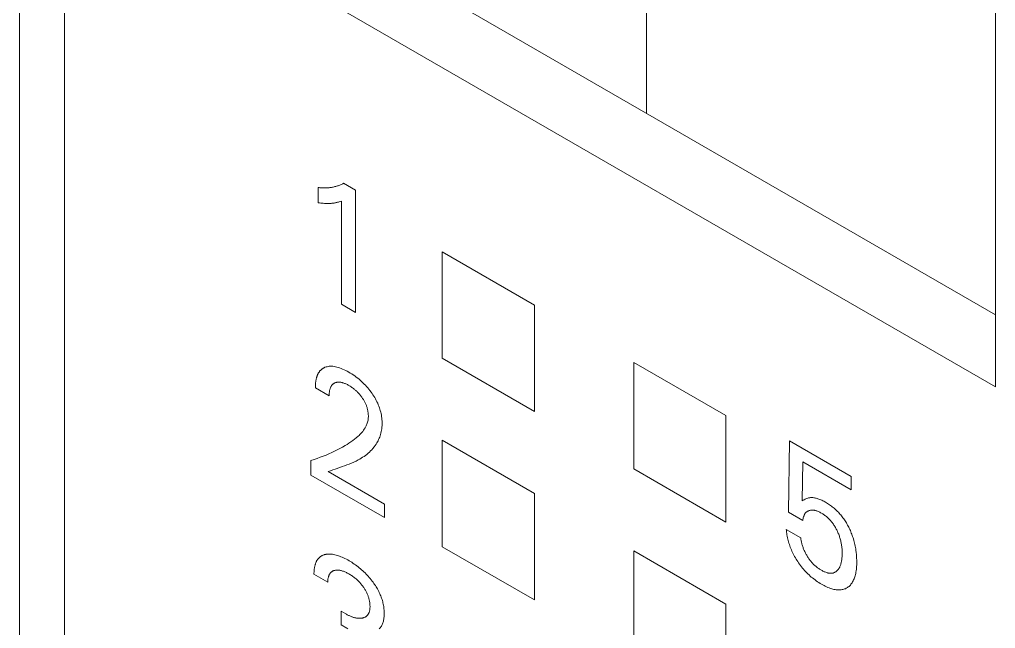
# Model space of a CAD drawing. Header units: inches. Extents: x 67578 to 72421, y -34894 to -31675.
# Drawn here: x 69275.29 to 69290.77, y -33404.1 to -33394.44 of the extents above; entities that cross this region are included whole.
import ezdxf

# ---------------------------------------------------------------- set-up
doc = ezdxf.new("R2010")
doc.units = ezdxf.units.IN
doc.header["$MEASUREMENT"] = 0

# ---------------------------------------------------------------- blocks, each defined once
blk = doc.blocks.new('ET200S')
at = {"lineweight": 0}
for p, q in [((86.7941, -40.491), (86.7941, 24.9925)), ((87.2429, 24.9235), (87.2429, -40.5599)), ((93.046, 6.3819), (93.046, -30.3607)), ((96.5232, 6.1033), (96.5232, -33.0888)), ((88.587, -27.7864), (96.5232, -32.3683)), ((96.5232, -33.0888), (88.3207, -28.3532)), ((89.7703, -31.2528), (89.7703, -31.1001)), ((89.7797, -31.1012), (89.7703, -31.1001)), ((89.7891, -31.1022), (89.7797, -31.1012)), ((89.7984, -31.103), (89.7891, -31.1022)), ((89.8077, -31.1036), (89.7984, -31.103)), ((89.8169, -31.104), (89.8077, -31.1036)), ((89.826, -31.1043), (89.8169, -31.104)), ((89.8351, -31.1044), (89.826, -31.1043)), ((89.8442, -31.1043), (89.8351, -31.1044)), ((89.8531, -31.104), (89.8442, -31.1043)), ((89.862, -31.1035), (89.8531, -31.104)), ((89.8708, -31.1029), (89.862, -31.1035)), ((89.8795, -31.1021), (89.8708, -31.1029)), ((89.8882, -31.1012), (89.8795, -31.1021)), ((89.8968, -31.1), (89.8882, -31.1012)), ((89.9053, -31.0987), (89.8968, -31.1)), ((89.9137, -31.0973), (89.9053, -31.0987)), ((89.9221, -31.0956), (89.9137, -31.0973)), ((89.9304, -31.0938), (89.9221, -31.0956)), ((89.9386, -31.0918), (89.9304, -31.0938)), ((89.9467, -31.0897), (89.9386, -31.0918)), ((89.9549, -31.0873), (89.9467, -31.0897)), ((89.9629, -31.0848), (89.9549, -31.0873)), ((89.9709, -31.0821), (89.9629, -31.0848)), ((89.9788, -31.0792), (89.9709, -31.0821)), ((89.9867, -31.0762), (89.9788, -31.0792)), ((89.9944, -31.073), (89.9867, -31.0762)), ((90.002, -31.0696), (89.9944, -31.073)), ((90.0096, -31.066), (90.002, -31.0696)), ((90.017, -31.0623), (90.0096, -31.066)), ((90.0244, -31.0584), (90.017, -31.0623)), ((90.0244, -31.0584), (90.1447, -31.1278)), ((90.1447, -31.1278), (90.1447, -32.3457)), ((89.7703, -31.2528), (89.7834, -31.2544)), ((89.7834, -31.2544), (89.7965, -31.2558)), ((89.7965, -31.2558), (89.8096, -31.257)), ((89.8096, -31.257), (89.8225, -31.2581)), ((89.8225, -31.2581), (89.8355, -31.2589)), ((89.8355, -31.2589), (89.845, -31.2594)), ((89.845, -31.2594), (89.8544, -31.2597)), ((89.8544, -31.2597), (89.8638, -31.2598)), ((89.8638, -31.2598), (89.8731, -31.2598)), ((89.8731, -31.2598), (89.8824, -31.2596)), ((89.8824, -31.2596), (89.8916, -31.2592)), ((89.8916, -31.2592), (89.8996, -31.2587)), ((89.8996, -31.2587), (89.9076, -31.258)), ((89.9076, -31.258), (89.9154, -31.2572)), ((89.9154, -31.2572), (89.9233, -31.2562)), ((89.9233, -31.2562), (89.931, -31.255)), ((89.931, -31.255), (89.9387, -31.2537)), ((89.9387, -31.2537), (89.9454, -31.2524)), ((89.9454, -31.2524), (89.952, -31.2509)), ((89.952, -31.2509), (89.9585, -31.2493)), ((89.9585, -31.2493), (89.9657, -31.2474)), ((89.9657, -31.2474), (89.9728, -31.2453)), ((89.9728, -31.2453), (89.9798, -31.2431)), ((89.9798, -31.2431), (89.9913, -31.2392)), ((89.9913, -31.2392), (90.0026, -31.235)), ((90.0026, -32.2636), (90.0026, -31.235)), ((91.927, -32.2724), (91.0078, -31.7417)), ((91.0078, -31.7417), (91.0078, -32.8031)), ((90.1447, -32.3457), (90.0026, -32.2636)), ((91.927, -33.3338), (91.927, -32.2724)), ((89.8712, -32.8841), (89.8603, -32.8863)), ((89.8825, -32.8827), (89.8712, -32.8841)), ((89.894, -32.882), (89.8825, -32.8827)), ((89.9058, -32.8821), (89.894, -32.882)), ((89.9185, -32.8829), (89.9058, -32.8821)), ((89.9314, -32.8845), (89.9185, -32.8829)), ((91.0078, -32.8031), (91.927, -33.3338)), ((93.8362, -33.3746), (92.917, -32.8439)), ((92.917, -32.8439), (92.917, -33.9054)), ((89.7603, -32.9804), (89.7585, -32.9854)), ((89.7621, -32.9755), (89.7603, -32.9804)), ((89.764, -32.9707), (89.7621, -32.9755)), ((89.7661, -32.966), (89.764, -32.9707)), ((89.7682, -32.9614), (89.7661, -32.966)), ((89.7704, -32.957), (89.7682, -32.9614)), ((89.7728, -32.9526), (89.7704, -32.957)), ((89.7752, -32.9484), (89.7728, -32.9526)), ((89.7777, -32.9442), (89.7752, -32.9484)), ((89.7804, -32.9403), (89.7777, -32.9442)), ((89.7831, -32.9364), (89.7804, -32.9403)), ((89.786, -32.9327), (89.7831, -32.9364)), ((89.7887, -32.9293), (89.786, -32.9327)), ((89.7916, -32.9261), (89.7887, -32.9293)), ((89.7945, -32.923), (89.7916, -32.9261)), ((89.7975, -32.92), (89.7945, -32.923)), ((89.8006, -32.9171), (89.7975, -32.92)), ((89.8038, -32.9143), (89.8006, -32.9171)), ((89.807, -32.9117), (89.8038, -32.9143)), ((89.8103, -32.9091), (89.807, -32.9117)), ((89.8137, -32.9067), (89.8103, -32.9091)), ((89.8172, -32.9044), (89.8137, -32.9067)), ((89.8207, -32.9022), (89.8172, -32.9044)), ((89.8244, -32.9001), (89.8207, -32.9022)), ((89.828, -32.8981), (89.8244, -32.9001)), ((89.8318, -32.8963), (89.828, -32.8981)), ((89.8356, -32.8946), (89.8318, -32.8963)), ((89.8394, -32.8929), (89.8356, -32.8946)), ((89.8497, -32.8892), (89.8394, -32.8929)), ((89.8603, -32.8863), (89.8497, -32.8892)), ((89.9445, -32.8869), (89.9314, -32.8845)), ((89.9578, -32.89), (89.9445, -32.8869)), ((89.9712, -32.8937), (89.9578, -32.89)), ((89.9848, -32.8981), (89.9712, -32.8937)), ((89.9998, -32.9037), (89.9848, -32.8981)), ((90.015, -32.91), (89.9998, -32.9037)), ((90.0303, -32.9169), (90.015, -32.91)), ((90.0455, -32.9244), (90.0303, -32.9169)), ((90.0609, -32.9325), (90.0455, -32.9244)), ((90.0762, -32.9411), (90.0609, -32.9325)), ((90.0912, -32.9499), (90.0762, -32.9411)), ((90.1061, -32.9592), (90.0912, -32.9499)), ((90.121, -32.969), (90.1061, -32.9592)), ((90.1359, -32.9793), (90.121, -32.969)), ((90.1507, -32.99), (90.1359, -32.9793)), ((89.7434, -33.0773), (89.7432, -33.0841)), ((89.7437, -33.0705), (89.7434, -33.0773)), ((89.7441, -33.0638), (89.7437, -33.0705)), ((89.7446, -33.0572), (89.7441, -33.0638)), ((89.7452, -33.0506), (89.7446, -33.0572)), ((89.7459, -33.0442), (89.7452, -33.0506)), ((89.7467, -33.0377), (89.7459, -33.0442)), ((89.7476, -33.0314), (89.7467, -33.0377)), ((89.7486, -33.0251), (89.7476, -33.0314)), ((89.7498, -33.0189), (89.7486, -33.0251)), ((89.751, -33.0128), (89.7498, -33.0189)), ((89.7524, -33.0068), (89.751, -33.0128)), ((89.7539, -33.001), (89.7524, -33.0068)), ((89.7553, -32.9957), (89.7539, -33.001)), ((89.7569, -32.9905), (89.7553, -32.9957)), ((89.7585, -32.9854), (89.7569, -32.9905)), ((89.902, -33.0797), (89.9047, -33.0756)), ((89.9047, -33.0756), (89.9074, -33.0719)), ((89.9074, -33.0719), (89.9103, -33.0684)), ((89.9103, -33.0684), (89.9133, -33.0651)), ((89.9133, -33.0651), (89.9165, -33.0619)), ((89.9165, -33.0619), (89.9199, -33.059)), ((89.9199, -33.059), (89.9233, -33.0563)), ((89.9233, -33.0563), (89.9269, -33.0538)), ((89.9269, -33.0538), (89.9307, -33.0515)), ((89.9307, -33.0515), (89.9345, -33.0494)), ((89.9345, -33.0494), (89.939, -33.0473)), ((89.939, -33.0473), (89.9437, -33.0454)), ((89.9437, -33.0454), (89.9484, -33.0438)), ((89.9484, -33.0438), (89.9534, -33.0425)), ((89.9534, -33.0425), (89.9584, -33.0415)), ((89.9584, -33.0415), (89.9635, -33.0407)), ((89.9635, -33.0407), (89.9688, -33.0402)), ((89.9688, -33.0402), (89.9741, -33.04)), ((89.9741, -33.04), (89.9798, -33.04)), ((89.9798, -33.04), (89.9855, -33.0403)), ((89.9855, -33.0403), (89.9913, -33.0409)), ((89.9913, -33.0409), (89.9972, -33.0418)), ((89.9972, -33.0418), (90.0032, -33.043)), ((90.0032, -33.043), (90.0092, -33.0443)), ((90.0092, -33.0443), (90.0153, -33.046)), ((90.0153, -33.046), (90.0214, -33.0478)), ((90.0214, -33.0478), (90.0281, -33.0502)), ((90.0281, -33.0502), (90.0349, -33.0528)), ((90.0349, -33.0528), (90.0418, -33.0556)), ((90.0418, -33.0556), (90.0486, -33.0587)), ((90.0486, -33.0587), (90.0555, -33.062)), ((90.0555, -33.062), (90.0624, -33.0655)), ((90.0624, -33.0655), (90.0693, -33.0692)), ((90.0693, -33.0692), (90.0762, -33.073)), ((90.0762, -33.073), (90.0839, -33.0776)), ((90.0839, -33.0776), (90.0916, -33.0823)), ((90.1655, -33.0013), (90.1507, -32.99)), ((90.1787, -33.012), (90.1655, -33.0013)), ((90.1918, -33.0231), (90.1787, -33.012)), ((90.2048, -33.0346), (90.1918, -33.0231)), ((90.2177, -33.0466), (90.2048, -33.0346)), ((90.2304, -33.0591), (90.2177, -33.0466)), ((90.2429, -33.0721), (90.2304, -33.0591)), ((90.2544, -33.0846), (90.2429, -33.0721)), ((89.7432, -33.0841), (89.7432, -33.0909)), ((89.7432, -33.0909), (89.7432, -33.0978)), ((89.8808, -33.1772), (89.7432, -33.0978)), ((89.8808, -33.1694), (89.881, -33.1617)), ((89.8808, -33.1772), (89.8808, -33.1694)), ((89.881, -33.1617), (89.8815, -33.1541)), ((89.8815, -33.1541), (89.8821, -33.1467)), ((89.8821, -33.1467), (89.8829, -33.1393)), ((89.8829, -33.1393), (89.884, -33.1321)), ((89.884, -33.1321), (89.8852, -33.1251)), ((89.8852, -33.1251), (89.8867, -33.1183)), ((89.8867, -33.1183), (89.8881, -33.1129)), ((89.8881, -33.1129), (89.8896, -33.1077)), ((89.8896, -33.1077), (89.8913, -33.1026)), ((89.8913, -33.1026), (89.8931, -33.0976)), ((89.8931, -33.0976), (89.8951, -33.0929)), ((89.8951, -33.0929), (89.8972, -33.0883)), ((89.8972, -33.0883), (89.8995, -33.0839)), ((89.8995, -33.0839), (89.902, -33.0797)), ((90.0916, -33.0823), (90.0992, -33.0872)), ((90.0992, -33.0872), (90.1069, -33.0924)), ((90.1069, -33.0924), (90.1145, -33.0978)), ((90.1145, -33.0978), (90.1221, -33.1035)), ((90.1221, -33.1035), (90.1297, -33.1094)), ((90.1297, -33.1094), (90.1356, -33.1142)), ((90.1356, -33.1142), (90.1415, -33.1192)), ((90.1415, -33.1192), (90.1473, -33.1244)), ((90.1473, -33.1244), (90.1531, -33.1297)), ((90.1531, -33.1297), (90.1589, -33.1351)), ((90.1589, -33.1351), (90.1646, -33.1408)), ((90.1646, -33.1408), (90.1702, -33.1465)), ((90.1702, -33.1465), (90.1758, -33.1525)), ((90.1758, -33.1525), (90.1809, -33.1583)), ((90.1809, -33.1583), (90.186, -33.1642)), ((90.186, -33.1642), (90.191, -33.1702)), ((90.191, -33.1702), (90.1959, -33.1764)), ((90.2658, -33.0976), (90.2544, -33.0846)), ((90.2768, -33.111), (90.2658, -33.0976)), ((90.2877, -33.1248), (90.2768, -33.111)), ((90.2982, -33.1389), (90.2877, -33.1248)), ((90.3085, -33.1533), (90.2982, -33.1389)), ((90.3175, -33.1667), (90.3085, -33.1533)), ((90.3263, -33.1804), (90.3175, -33.1667)), ((90.1959, -33.1764), (90.2007, -33.1827)), ((90.2007, -33.1827), (90.2054, -33.1892)), ((90.2054, -33.1892), (90.21, -33.1957)), ((90.21, -33.1957), (90.2145, -33.2024)), ((90.2145, -33.2024), (90.2186, -33.2086)), ((90.2186, -33.2086), (90.2225, -33.2149)), ((90.2225, -33.2149), (90.2263, -33.2213)), ((90.2263, -33.2213), (90.23, -33.2278)), ((90.23, -33.2278), (90.2335, -33.2343)), ((90.2335, -33.2343), (90.237, -33.2409)), ((90.237, -33.2409), (90.2402, -33.2475)), ((90.2402, -33.2475), (90.2433, -33.2542)), ((90.2433, -33.2542), (90.2463, -33.2609)), ((90.2463, -33.2609), (90.249, -33.2677)), ((90.249, -33.2677), (90.2517, -33.2745)), ((90.3347, -33.1943), (90.3263, -33.1804)), ((90.3427, -33.2083), (90.3347, -33.1943)), ((90.3504, -33.2226), (90.3427, -33.2083)), ((90.3577, -33.237), (90.3504, -33.2226)), ((90.3645, -33.2516), (90.3577, -33.237)), ((90.3707, -33.266), (90.3645, -33.2516)), ((90.3764, -33.2806), (90.3707, -33.266)), ((90.2517, -33.2745), (90.2541, -33.2813)), ((90.2541, -33.2813), (90.2564, -33.2881)), ((90.2564, -33.2881), (90.2585, -33.2949)), ((90.2585, -33.2949), (90.2604, -33.3017)), ((90.2604, -33.3017), (90.2622, -33.3085)), ((90.2622, -33.3085), (90.2638, -33.3152)), ((90.2638, -33.3152), (90.2653, -33.322)), ((90.2653, -33.322), (90.2668, -33.3293)), ((90.2668, -33.3293), (90.268, -33.3366)), ((90.268, -33.3366), (90.2691, -33.3439)), ((90.2691, -33.3439), (90.27, -33.3511)), ((90.27, -33.3511), (90.2707, -33.3581)), ((90.2707, -33.3581), (90.2712, -33.3651)), ((90.2712, -33.3651), (90.2716, -33.372)), ((90.3817, -33.2951), (90.3764, -33.2806)), ((90.3864, -33.3097), (90.3817, -33.2951)), ((90.3908, -33.3243), (90.3864, -33.3097)), ((90.3946, -33.3387), (90.3908, -33.3243)), ((90.398, -33.3532), (90.3946, -33.3387)), ((90.4012, -33.3688), (90.398, -33.3532)), ((90.4038, -33.3842), (90.4012, -33.3688)), ((90.254, -33.4671), (90.2501, -33.4758)), ((90.2576, -33.458), (90.254, -33.4671)), ((90.2609, -33.4487), (90.2576, -33.458)), ((90.2638, -33.439), (90.2609, -33.4487)), ((90.2663, -33.429), (90.2638, -33.439)), ((90.2684, -33.4187), (90.2663, -33.429)), ((90.27, -33.408), (90.2684, -33.4187)), ((90.2711, -33.3969), (90.27, -33.408)), ((90.2717, -33.3855), (90.2711, -33.3969)), ((90.2716, -33.372), (90.2717, -33.3788)), ((90.2717, -33.3788), (90.2717, -33.3855)), ((90.4059, -33.3994), (90.4038, -33.3842)), ((90.4075, -33.4144), (90.4059, -33.3994)), ((90.4086, -33.4292), (90.4075, -33.4144)), ((90.4092, -33.4438), (90.4086, -33.4292)), ((90.4087, -33.4739), (90.4092, -33.458)), ((90.4092, -33.458), (90.4092, -33.4438)), ((93.8362, -34.4361), (93.8362, -33.3746)), ((90.1881, -33.5619), (90.1785, -33.5713)), ((90.1974, -33.5523), (90.1881, -33.5619)), ((90.2064, -33.5422), (90.1974, -33.5523)), ((90.2152, -33.5317), (90.2064, -33.5422)), ((90.2235, -33.5207), (90.2152, -33.5317)), ((90.2315, -33.5092), (90.2235, -33.5207)), ((90.2389, -33.497), (90.2315, -33.5092)), ((90.2459, -33.4843), (90.2389, -33.497)), ((90.2501, -33.4758), (90.2459, -33.4843)), ((90.3895, -33.5747), (90.3937, -33.5614)), ((90.3937, -33.5614), (90.3975, -33.5478)), ((90.3975, -33.5478), (90.4008, -33.5338)), ((90.4008, -33.5338), (90.4036, -33.5194)), ((90.4036, -33.5194), (90.4059, -33.5047)), ((90.4059, -33.5047), (90.4076, -33.4895)), ((90.4076, -33.4895), (90.4087, -33.4739)), ((90.0594, -33.6619), (90.0401, -33.6737)), ((90.0785, -33.6496), (90.0594, -33.6619)), ((90.0973, -33.6369), (90.0785, -33.6496)), ((90.1157, -33.6237), (90.0973, -33.6369)), ((90.1338, -33.6099), (90.1157, -33.6237)), ((90.1515, -33.5954), (90.1338, -33.6099)), ((90.1688, -33.5803), (90.1515, -33.5954)), ((90.1785, -33.5713), (90.1688, -33.5803)), ((90.3394, -33.6725), (90.3496, -33.6573)), ((90.3496, -33.6573), (90.3562, -33.6466)), ((90.3562, -33.6466), (90.3626, -33.6355)), ((90.3626, -33.6355), (90.3687, -33.624)), ((90.3687, -33.624), (90.3744, -33.6122)), ((90.3744, -33.6122), (90.3798, -33.6001)), ((90.3798, -33.6001), (90.3849, -33.5876)), ((90.3849, -33.5876), (90.3895, -33.5747)), ((91.927, -34.1503), (91.0078, -33.6196)), ((91.0078, -33.6196), (91.0078, -34.6811)), ((94.4613, -34.3361), (94.4703, -33.6252)), ((94.4703, -33.6252), (95.0845, -33.9798)), ((89.8786, -33.7556), (89.8501, -33.7675)), ((89.9069, -33.7431), (89.8786, -33.7556)), ((89.9348, -33.7301), (89.9069, -33.7431)), ((89.9616, -33.7169), (89.9348, -33.7301)), ((89.9881, -33.7031), (89.9616, -33.7169)), ((90.0143, -33.6887), (89.9881, -33.7031)), ((90.0401, -33.6737), (90.0143, -33.6887)), ((90.2559, -33.7605), (90.269, -33.7497)), ((90.269, -33.7497), (90.2818, -33.7383)), ((90.2818, -33.7383), (90.2942, -33.7264)), ((90.2942, -33.7264), (90.3061, -33.7139)), ((90.3061, -33.7139), (90.3177, -33.7008)), ((90.3177, -33.7008), (90.3288, -33.687)), ((90.3288, -33.687), (90.3394, -33.6725)), ((89.7304, -33.8105), (89.6996, -33.82)), ((89.6996, -33.9667), (89.6996, -33.82)), ((89.761, -33.8005), (89.7304, -33.8105)), ((89.7913, -33.79), (89.761, -33.8005)), ((89.8213, -33.7788), (89.7913, -33.79)), ((89.8501, -33.7675), (89.8213, -33.7788)), ((90.0574, -33.8658), (90.0806, -33.8568)), ((90.0806, -33.8568), (90.1036, -33.8473)), ((90.1036, -33.8473), (90.1263, -33.8374)), ((90.1263, -33.8374), (90.1487, -33.8268)), ((90.1487, -33.8268), (90.1707, -33.8156)), ((90.1707, -33.8156), (90.1855, -33.8075)), ((90.1855, -33.8075), (90.2002, -33.799)), ((90.2002, -33.799), (90.2145, -33.79)), ((90.2145, -33.79), (90.2286, -33.7807)), ((90.2286, -33.7807), (90.2424, -33.7708)), ((90.2424, -33.7708), (90.2559, -33.7605)), ((94.6034, -33.8357), (94.5951, -34.225)), ((95.0845, -34.1134), (94.6034, -33.8357)), ((89.8725, -33.9328), (89.895, -33.9242)), ((89.8725, -33.9328), (90.431, -34.2553)), ((89.895, -33.9242), (89.9178, -33.9158)), ((89.9178, -33.9158), (89.9408, -33.9076)), ((89.9408, -33.9076), (89.9874, -33.8912)), ((89.9874, -33.8912), (90.0108, -33.883)), ((90.0108, -33.883), (90.0341, -33.8745)), ((90.0341, -33.8745), (90.0574, -33.8658)), ((92.917, -33.9054), (93.8362, -34.4361)), ((90.431, -34.3889), (89.6996, -33.9667)), ((95.0845, -33.9798), (95.0845, -34.1134)), ((91.927, -35.2118), (91.927, -34.1503)), ((94.6051, -34.2186), (94.5951, -34.225)), ((94.6154, -34.2126), (94.6051, -34.2186)), ((94.6247, -34.2077), (94.6154, -34.2126)), ((94.6342, -34.2032), (94.6247, -34.2077)), ((94.6427, -34.1997), (94.6342, -34.2032)), ((94.6515, -34.1968), (94.6427, -34.1997)), ((94.6583, -34.195), (94.6515, -34.1968)), ((94.6654, -34.1936), (94.6583, -34.195)), ((94.6726, -34.1925), (94.6654, -34.1936)), ((94.6799, -34.1919), (94.6726, -34.1925)), ((94.6874, -34.1916), (94.6799, -34.1919)), ((94.695, -34.1917), (94.6874, -34.1916)), ((94.7028, -34.1921), (94.695, -34.1917)), ((94.711, -34.193), (94.7028, -34.1921)), ((94.7194, -34.1943), (94.711, -34.193)), ((94.7278, -34.1959), (94.7194, -34.1943)), ((94.7364, -34.198), (94.7278, -34.1959)), ((94.745, -34.2003), (94.7364, -34.198)), ((94.7537, -34.203), (94.745, -34.2003)), ((94.7624, -34.206), (94.7537, -34.203)), ((94.772, -34.2097), (94.7624, -34.206)), ((94.7817, -34.2137), (94.772, -34.2097)), ((94.7914, -34.218), (94.7817, -34.2137)), ((94.8011, -34.2227), (94.7914, -34.218)), ((94.8108, -34.2277), (94.8011, -34.2227)), ((94.8206, -34.2329), (94.8108, -34.2277)), ((94.8304, -34.2384), (94.8206, -34.2329)), ((94.8399, -34.244), (94.8304, -34.2384)), ((94.8494, -34.2499), (94.8399, -34.244)), ((90.431, -34.2553), (90.431, -34.3889)), ((94.6034, -34.4181), (94.4613, -34.3361)), ((94.6302, -34.3438), (94.6338, -34.34)), ((94.6338, -34.34), (94.6376, -34.3365)), ((94.6376, -34.3365), (94.6416, -34.3332)), ((94.6416, -34.3332), (94.6458, -34.3303)), ((94.6458, -34.3303), (94.6502, -34.3276)), ((94.6502, -34.3276), (94.6547, -34.3252)), ((94.6547, -34.3252), (94.6594, -34.3232)), ((94.6594, -34.3232), (94.6643, -34.3213)), ((94.6643, -34.3213), (94.6691, -34.3198)), ((94.6691, -34.3198), (94.674, -34.3185)), ((94.674, -34.3185), (94.6791, -34.3175)), ((94.6791, -34.3175), (94.6843, -34.3168)), ((94.6843, -34.3168), (94.6896, -34.3163)), ((94.6896, -34.3163), (94.6949, -34.3161)), ((94.6949, -34.3161), (94.7004, -34.3162)), ((94.7004, -34.3162), (94.7061, -34.3165)), ((94.7061, -34.3165), (94.7119, -34.3172)), ((94.7119, -34.3172), (94.7177, -34.3181)), ((94.7177, -34.3181), (94.7237, -34.3193)), ((94.7237, -34.3193), (94.7296, -34.3208)), ((94.7296, -34.3208), (94.7357, -34.3225)), ((94.7357, -34.3225), (94.7418, -34.3244)), ((94.7418, -34.3244), (94.7494, -34.3272)), ((94.7494, -34.3272), (94.7571, -34.3303)), ((94.7571, -34.3303), (94.7649, -34.3338)), ((94.7649, -34.3338), (94.7727, -34.3376)), ((94.7727, -34.3376), (94.7805, -34.3417)), ((94.7805, -34.3417), (94.7883, -34.3461)), ((94.8589, -34.256), (94.8494, -34.2499)), ((94.8683, -34.2624), (94.8589, -34.256)), ((94.8778, -34.269), (94.8683, -34.2624)), ((94.8872, -34.2759), (94.8778, -34.269)), ((94.8966, -34.2831), (94.8872, -34.2759)), ((94.9059, -34.2906), (94.8966, -34.2831)), ((94.9152, -34.2983), (94.9059, -34.2906)), ((94.9243, -34.3064), (94.9152, -34.2983)), ((94.9326, -34.314), (94.9243, -34.3064)), ((94.9409, -34.3218), (94.9326, -34.314)), ((94.949, -34.3299), (94.9409, -34.3218)), ((94.9571, -34.3382), (94.949, -34.3299)), ((94.965, -34.3468), (94.9571, -34.3382)), ((94.6034, -34.4181), (94.6041, -34.411)), ((94.6041, -34.411), (94.605, -34.4041)), ((94.605, -34.4041), (94.6062, -34.3973)), ((94.6062, -34.3973), (94.6077, -34.3907)), ((94.6077, -34.3907), (94.6094, -34.3844)), ((94.6094, -34.3844), (94.6113, -34.3782)), ((94.6113, -34.3782), (94.6135, -34.3723)), ((94.6135, -34.3723), (94.6157, -34.3669)), ((94.6157, -34.3669), (94.6182, -34.3618)), ((94.6182, -34.3618), (94.6209, -34.3569)), ((94.6209, -34.3569), (94.6238, -34.3523)), ((94.6238, -34.3523), (94.6269, -34.3479)), ((94.6269, -34.3479), (94.6302, -34.3438)), ((94.7883, -34.3461), (94.7953, -34.3502)), ((94.7953, -34.3502), (94.8023, -34.3546)), ((94.8023, -34.3546), (94.8093, -34.3592)), ((94.8093, -34.3592), (94.8163, -34.364)), ((94.8163, -34.364), (94.8233, -34.369)), ((94.8233, -34.369), (94.8302, -34.3743)), ((94.8302, -34.3743), (94.8371, -34.3798)), ((94.8371, -34.3798), (94.844, -34.3856)), ((94.844, -34.3856), (94.8508, -34.3916)), ((94.8508, -34.3916), (94.8569, -34.3973)), ((94.8569, -34.3973), (94.863, -34.4032)), ((94.863, -34.4032), (94.869, -34.4094)), ((94.869, -34.4094), (94.8749, -34.4157)), ((94.8749, -34.4157), (94.8808, -34.4222)), ((94.8808, -34.4222), (94.8865, -34.4289)), ((94.8865, -34.4289), (94.8921, -34.4358)), ((94.8921, -34.4358), (94.8975, -34.4428)), ((94.9728, -34.3555), (94.965, -34.3468)), ((94.9805, -34.3645), (94.9728, -34.3555)), ((94.9881, -34.3737), (94.9805, -34.3645)), ((94.9955, -34.3831), (94.9881, -34.3737)), ((95.0028, -34.3927), (94.9955, -34.3831)), ((95.0099, -34.4026), (95.0028, -34.3927)), ((95.0168, -34.4126), (95.0099, -34.4026)), ((95.0236, -34.4228), (95.0168, -34.4126)), ((95.0302, -34.4331), (95.0236, -34.4228)), ((95.0366, -34.4436), (95.0302, -34.4331)), ((94.4372, -34.5088), (94.5823, -34.5926)), ((94.4372, -34.5088), (94.4385, -34.5222)), ((94.4385, -34.5222), (94.44, -34.5357)), ((94.44, -34.5357), (94.4419, -34.5494)), ((94.8975, -34.4428), (94.9029, -34.45)), ((94.9029, -34.45), (94.9081, -34.4575)), ((94.9081, -34.4575), (94.9132, -34.4651)), ((94.9132, -34.4651), (94.9182, -34.4729)), ((94.9182, -34.4729), (94.923, -34.4807)), ((94.923, -34.4807), (94.9276, -34.4887)), ((94.9276, -34.4887), (94.9321, -34.4968)), ((94.9321, -34.4968), (94.9365, -34.5049)), ((94.9365, -34.5049), (94.9406, -34.5131)), ((94.9406, -34.5131), (94.9446, -34.5214)), ((94.9446, -34.5214), (94.9488, -34.5303)), ((94.9488, -34.5303), (94.9528, -34.5393)), ((95.0428, -34.4542), (95.0366, -34.4436)), ((95.0488, -34.4649), (95.0428, -34.4542)), ((95.0546, -34.4757), (95.0488, -34.4649)), ((95.0603, -34.4866), (95.0546, -34.4757)), ((95.0657, -34.4975), (95.0603, -34.4866)), ((95.0712, -34.5092), (95.0657, -34.4975)), ((95.0765, -34.5209), (95.0712, -34.5092)), ((95.0815, -34.5327), (95.0765, -34.5209)), ((95.0863, -34.5445), (95.0815, -34.5327)), ((94.4419, -34.5494), (94.4442, -34.5632)), ((94.4442, -34.5632), (94.4468, -34.5772)), ((94.4468, -34.5772), (94.4497, -34.5912)), ((94.4497, -34.5912), (94.453, -34.6053)), ((94.453, -34.6053), (94.4566, -34.6195)), ((94.4566, -34.6195), (94.4603, -34.6329)), ((94.4603, -34.6329), (94.4643, -34.6462)), ((94.5831, -34.6001), (94.5823, -34.5926)), ((94.5841, -34.6077), (94.5831, -34.6001)), ((94.5853, -34.6154), (94.5841, -34.6077)), ((94.5867, -34.6232), (94.5853, -34.6154)), ((94.5883, -34.631), (94.5867, -34.6232)), ((94.5901, -34.639), (94.5883, -34.631)), ((94.9528, -34.5393), (94.9565, -34.5483)), ((94.9565, -34.5483), (94.9601, -34.5573)), ((94.9601, -34.5573), (94.9635, -34.5663)), ((94.9635, -34.5663), (94.9668, -34.5754)), ((94.9668, -34.5754), (94.9698, -34.5844)), ((94.9698, -34.5844), (94.9726, -34.5934)), ((94.9726, -34.5934), (94.9754, -34.603)), ((94.9754, -34.603), (94.978, -34.6125)), ((94.978, -34.6125), (94.9804, -34.622)), ((94.9804, -34.622), (94.9826, -34.6314)), ((94.9826, -34.6314), (94.9846, -34.6409)), ((95.0909, -34.5563), (95.0863, -34.5445)), ((95.0953, -34.5682), (95.0909, -34.5563)), ((95.0994, -34.58), (95.0953, -34.5682)), ((95.1033, -34.5918), (95.0994, -34.58)), ((95.107, -34.6037), (95.1033, -34.5918)), ((95.1112, -34.6179), (95.107, -34.6037)), ((95.115, -34.632), (95.1112, -34.6179)), ((95.1185, -34.6461), (95.115, -34.632)), ((91.0078, -34.6811), (91.927, -35.2118)), ((93.8362, -35.2526), (92.917, -34.7219)), ((92.917, -34.7219), (92.917, -35.7833)), ((94.4643, -34.6462), (94.4686, -34.6595)), ((94.4686, -34.6595), (94.4732, -34.6729)), ((94.4732, -34.6729), (94.4781, -34.6862)), ((94.4781, -34.6862), (94.4833, -34.6995)), ((94.4833, -34.6995), (94.4889, -34.7128)), ((94.4889, -34.7128), (94.4947, -34.726)), ((94.4947, -34.726), (94.5009, -34.7392)), ((94.592, -34.647), (94.5901, -34.639)), ((94.5942, -34.6551), (94.592, -34.647)), ((94.5965, -34.6632), (94.5942, -34.6551)), ((94.599, -34.6713), (94.5965, -34.6632)), ((94.6017, -34.6795), (94.599, -34.6713)), ((94.6045, -34.6876), (94.6017, -34.6795)), ((94.6076, -34.6958), (94.6045, -34.6876)), ((94.6107, -34.704), (94.6076, -34.6958)), ((94.6141, -34.7122), (94.6107, -34.704)), ((94.6176, -34.7203), (94.6141, -34.7122)), ((94.6212, -34.7284), (94.6176, -34.7203)), ((94.6249, -34.7362), (94.6212, -34.7284)), ((94.9846, -34.6409), (94.9864, -34.6502)), ((94.9864, -34.6502), (94.988, -34.6595)), ((94.988, -34.6595), (94.9894, -34.6688)), ((94.9894, -34.6688), (94.991, -34.6804)), ((94.991, -34.6804), (94.9922, -34.6918)), ((94.9922, -34.6918), (94.9933, -34.7032)), ((94.9933, -34.7032), (94.994, -34.7145)), ((94.994, -34.7145), (94.9946, -34.7256)), ((94.9946, -34.7256), (94.9949, -34.7366)), ((95.1217, -34.6601), (95.1185, -34.6461)), ((95.1247, -34.6741), (95.1217, -34.6601)), ((95.1273, -34.688), (95.1247, -34.6741)), ((95.1297, -34.7018), (95.1273, -34.688)), ((95.1318, -34.7155), (95.1297, -34.7018)), ((95.1349, -34.7397), (95.1318, -34.7155)), ((89.7536, -34.8282), (89.7513, -34.8331)), ((89.7561, -34.8234), (89.7536, -34.8282)), ((89.7587, -34.8188), (89.7561, -34.8234)), ((89.7614, -34.8143), (89.7587, -34.8188)), ((89.7642, -34.81), (89.7614, -34.8143)), ((89.7672, -34.8058), (89.7642, -34.81)), ((89.7702, -34.8018), (89.7672, -34.8058)), ((89.7735, -34.798), (89.7702, -34.8018)), ((89.7768, -34.7943), (89.7735, -34.798)), ((89.7803, -34.7908), (89.7768, -34.7943)), ((89.7839, -34.7874), (89.7803, -34.7908)), ((89.7877, -34.7842), (89.7839, -34.7874)), ((89.7915, -34.7812), (89.7877, -34.7842)), ((89.7955, -34.7783), (89.7915, -34.7812)), ((89.7996, -34.7756), (89.7955, -34.7783)), ((89.8038, -34.7731), (89.7996, -34.7756)), ((89.8081, -34.7708), (89.8038, -34.7731)), ((89.8125, -34.7686), (89.8081, -34.7708)), ((89.817, -34.7666), (89.8125, -34.7686)), ((89.8215, -34.7647), (89.817, -34.7666)), ((89.8262, -34.763), (89.8215, -34.7647)), ((89.8309, -34.7614), (89.8262, -34.763)), ((89.8357, -34.76), (89.8309, -34.7614)), ((89.841, -34.7587), (89.8357, -34.76)), ((89.8464, -34.7575), (89.841, -34.7587)), ((89.8519, -34.7565), (89.8464, -34.7575)), ((89.8574, -34.7556), (89.8519, -34.7565)), ((89.8631, -34.755), (89.8574, -34.7556)), ((89.8688, -34.7545), (89.8631, -34.755)), ((89.8745, -34.7542), (89.8688, -34.7545)), ((89.8803, -34.7541), (89.8745, -34.7542)), ((89.8862, -34.7541), (89.8803, -34.7541)), ((89.8921, -34.7543), (89.8862, -34.7541)), ((89.8981, -34.7547), (89.8921, -34.7543)), ((89.9042, -34.7552), (89.8981, -34.7547)), ((89.9154, -34.7566), (89.9042, -34.7552)), ((89.9268, -34.7586), (89.9154, -34.7566)), ((89.9383, -34.761), (89.9268, -34.7586)), ((89.9499, -34.764), (89.9383, -34.761)), ((89.9617, -34.7674), (89.9499, -34.764)), ((89.9735, -34.7712), (89.9617, -34.7674)), ((89.9853, -34.7755), (89.9735, -34.7712)), ((89.9986, -34.7807), (89.9853, -34.7755)), ((90.012, -34.7863), (89.9986, -34.7807)), ((90.0254, -34.7924), (90.012, -34.7863)), ((90.0388, -34.799), (90.0254, -34.7924)), ((90.0523, -34.8059), (90.0388, -34.799)), ((90.0657, -34.8132), (90.0523, -34.8059)), ((90.0792, -34.8208), (90.0657, -34.8132)), ((90.0923, -34.8285), (90.0792, -34.8208)), ((90.1053, -34.8365), (90.0923, -34.8285)), ((94.5009, -34.7392), (94.5073, -34.7523)), ((94.5073, -34.7523), (94.5141, -34.7653)), ((94.5141, -34.7653), (94.5211, -34.7781)), ((94.5211, -34.7781), (94.5283, -34.7909)), ((94.5283, -34.7909), (94.5358, -34.8035)), ((94.5358, -34.8035), (94.5436, -34.816)), ((94.5436, -34.816), (94.5515, -34.8283)), ((94.5515, -34.8283), (94.5606, -34.8418)), ((94.6288, -34.744), (94.6249, -34.7362)), ((94.6327, -34.7517), (94.6288, -34.744)), ((94.6368, -34.7593), (94.6327, -34.7517)), ((94.6411, -34.7668), (94.6368, -34.7593)), ((94.6454, -34.7743), (94.6411, -34.7668)), ((94.6499, -34.7817), (94.6454, -34.7743)), ((94.6545, -34.7889), (94.6499, -34.7817)), ((94.6593, -34.7961), (94.6545, -34.7889)), ((94.6641, -34.8031), (94.6593, -34.7961)), ((94.669, -34.81), (94.6641, -34.8031)), ((94.6741, -34.8167), (94.669, -34.81)), ((94.6793, -34.8233), (94.6741, -34.8167)), ((94.6845, -34.8298), (94.6793, -34.8233)), ((94.6899, -34.836), (94.6845, -34.8298)), ((94.9881, -34.8282), (94.9865, -34.8358)), ((94.9895, -34.8205), (94.9881, -34.8282)), ((94.9909, -34.8113), (94.9895, -34.8205)), ((94.9921, -34.8019), (94.9909, -34.8113)), ((94.9931, -34.7923), (94.9921, -34.8019)), ((94.994, -34.7814), (94.9931, -34.7923)), ((94.9946, -34.7702), (94.994, -34.7814)), ((94.9949, -34.7589), (94.9946, -34.7702)), ((94.9949, -34.7366), (94.995, -34.7475)), ((94.995, -34.7475), (94.9949, -34.7589)), ((95.1369, -34.7588), (95.1349, -34.7397)), ((95.1383, -34.7776), (95.1369, -34.7588)), ((95.1393, -34.7963), (95.1383, -34.7776)), ((95.1399, -34.8148), (95.1393, -34.7963)), ((95.1401, -34.833), (95.1399, -34.8148)), ((89.7306, -34.9218), (89.7301, -34.9285)), ((89.7311, -34.9152), (89.7306, -34.9218)), ((89.7318, -34.9086), (89.7311, -34.9152)), ((89.7325, -34.9022), (89.7318, -34.9086)), ((89.7334, -34.8958), (89.7325, -34.9022)), ((89.7345, -34.8895), (89.7334, -34.8958)), ((89.7356, -34.8833), (89.7345, -34.8895)), ((89.7369, -34.8772), (89.7356, -34.8833)), ((89.7383, -34.8712), (89.7369, -34.8772)), ((89.7398, -34.8653), (89.7383, -34.8712)), ((89.7414, -34.8596), (89.7398, -34.8653)), ((89.7432, -34.854), (89.7414, -34.8596)), ((89.745, -34.8486), (89.7432, -34.854)), ((89.747, -34.8433), (89.745, -34.8486)), ((89.7491, -34.8382), (89.747, -34.8433)), ((89.7513, -34.8331), (89.7491, -34.8382)), ((89.9105, -34.9274), (89.9145, -34.925)), ((89.9145, -34.925), (89.9187, -34.923)), ((89.9187, -34.923), (89.923, -34.9211)), ((89.923, -34.9211), (89.9274, -34.9194)), ((89.9274, -34.9194), (89.9319, -34.918)), ((89.9319, -34.918), (89.9375, -34.9166)), ((89.9375, -34.9166), (89.9433, -34.9154)), ((89.9433, -34.9154), (89.9492, -34.9146)), ((89.9492, -34.9146), (89.9552, -34.914)), ((89.9552, -34.914), (89.9613, -34.9138)), ((89.9613, -34.9138), (89.9675, -34.9139)), ((89.9675, -34.9139), (89.9738, -34.9143)), ((89.9738, -34.9143), (89.9805, -34.915)), ((89.9805, -34.915), (89.9873, -34.916)), ((89.9873, -34.916), (89.9942, -34.9173)), ((89.9942, -34.9173), (90.0012, -34.919)), ((90.0012, -34.919), (90.0082, -34.9209)), ((90.0082, -34.9209), (90.0153, -34.9231)), ((90.0153, -34.9231), (90.0224, -34.9255)), ((90.0224, -34.9255), (90.0302, -34.9285)), ((90.1183, -34.8448), (90.1053, -34.8365)), ((90.1313, -34.8535), (90.1183, -34.8448)), ((90.1442, -34.8625), (90.1313, -34.8535)), ((90.1571, -34.8719), (90.1442, -34.8625)), ((90.17, -34.8817), (90.1571, -34.8719)), ((90.1817, -34.8909), (90.17, -34.8817)), ((90.1933, -34.9005), (90.1817, -34.8909)), ((90.2048, -34.9104), (90.1933, -34.9005)), ((90.2163, -34.9206), (90.2048, -34.9104)), ((90.2276, -34.9312), (90.2163, -34.9206)), ((94.5606, -34.8418), (94.57, -34.8551)), ((94.57, -34.8551), (94.5795, -34.8681)), ((94.5795, -34.8681), (94.5893, -34.8809)), ((94.5893, -34.8809), (94.5993, -34.8934)), ((94.5993, -34.8934), (94.6095, -34.9055)), ((94.6095, -34.9055), (94.6199, -34.9174)), ((94.6199, -34.9174), (94.6308, -34.9293)), ((94.6956, -34.8423), (94.6899, -34.836)), ((94.7014, -34.8485), (94.6956, -34.8423)), ((94.7072, -34.8544), (94.7014, -34.8485)), ((94.7132, -34.8602), (94.7072, -34.8544)), ((94.7192, -34.8657), (94.7132, -34.8602)), ((94.7253, -34.8711), (94.7192, -34.8657)), ((94.7315, -34.8763), (94.7253, -34.8711)), ((94.7377, -34.8814), (94.7315, -34.8763)), ((94.7439, -34.8862), (94.7377, -34.8814)), ((94.7502, -34.8909), (94.7439, -34.8862)), ((94.7565, -34.8954), (94.7502, -34.8909)), ((94.7629, -34.8997), (94.7565, -34.8954)), ((94.7692, -34.9039), (94.7629, -34.8997)), ((94.7756, -34.9079), (94.7692, -34.9039)), ((94.7819, -34.9118), (94.7756, -34.9079)), ((94.7883, -34.9155), (94.7819, -34.9118)), ((94.7954, -34.9194), (94.7883, -34.9155)), ((94.8025, -34.9232), (94.7954, -34.9194)), ((94.8096, -34.9267), (94.8025, -34.9232)), ((94.8166, -34.93), (94.8096, -34.9267)), ((94.9381, -34.9252), (94.9342, -34.9282)), ((94.9418, -34.9219), (94.9381, -34.9252)), ((94.9454, -34.9185), (94.9418, -34.9219)), ((94.9495, -34.9142), (94.9454, -34.9185)), ((94.9534, -34.9096), (94.9495, -34.9142)), ((94.9571, -34.9049), (94.9534, -34.9096)), ((94.9607, -34.8998), (94.9571, -34.9049)), ((94.964, -34.8946), (94.9607, -34.8998)), ((94.9672, -34.8891), (94.964, -34.8946)), ((94.9702, -34.8834), (94.9672, -34.8891)), ((94.973, -34.8775), (94.9702, -34.8834)), ((94.9757, -34.8711), (94.973, -34.8775)), ((94.9783, -34.8644), (94.9757, -34.8711)), ((94.9806, -34.8575), (94.9783, -34.8644)), ((94.9828, -34.8504), (94.9806, -34.8575)), ((94.9847, -34.8432), (94.9828, -34.8504)), ((94.9865, -34.8358), (94.9847, -34.8432)), ((95.1324, -34.9336), (95.1345, -34.9199)), ((95.1345, -34.9199), (95.1363, -34.906)), ((95.1363, -34.906), (95.1377, -34.8919)), ((95.1377, -34.8919), (95.1387, -34.8774)), ((95.1387, -34.8774), (95.1395, -34.8628)), ((95.1395, -34.8628), (95.1399, -34.848)), ((95.1399, -34.848), (95.1401, -34.833)), ((89.7297, -34.942), (89.7296, -34.9489)), ((89.7296, -34.9489), (89.7297, -34.9558)), ((89.7298, -34.9352), (89.7297, -34.942)), ((89.8672, -35.0352), (89.7297, -34.9558)), ((89.7301, -34.9285), (89.7298, -34.9352)), ((89.8672, -35.0283), (89.8674, -35.0216)), ((89.8674, -35.0216), (89.8678, -35.015)), ((89.8678, -35.015), (89.8684, -35.0085)), ((89.8684, -35.0085), (89.8692, -35.0021)), ((89.8692, -35.0021), (89.8702, -34.9959)), ((89.8702, -34.9959), (89.8714, -34.9898)), ((89.8714, -34.9898), (89.8728, -34.9839)), ((89.8728, -34.9839), (89.8744, -34.9782)), ((89.8744, -34.9782), (89.8761, -34.9731)), ((89.8761, -34.9731), (89.878, -34.9681)), ((89.878, -34.9681), (89.88, -34.9634)), ((89.88, -34.9634), (89.8822, -34.9588)), ((89.8822, -34.9588), (89.8846, -34.9544)), ((89.8846, -34.9544), (89.8872, -34.9503)), ((89.8872, -34.9503), (89.8899, -34.9463)), ((89.8899, -34.9463), (89.8929, -34.9426)), ((89.8929, -34.9426), (89.896, -34.9391)), ((89.896, -34.9391), (89.8993, -34.9358)), ((89.8993, -34.9358), (89.9029, -34.9328)), ((89.9029, -34.9328), (89.9066, -34.9299)), ((89.9066, -34.9299), (89.9105, -34.9274)), ((90.0302, -34.9285), (90.0381, -34.9318)), ((90.0381, -34.9318), (90.046, -34.9353)), ((90.046, -34.9353), (90.0539, -34.9391)), ((90.0539, -34.9391), (90.0618, -34.9431)), ((90.0618, -34.9431), (90.0698, -34.9474)), ((90.0698, -34.9474), (90.0777, -34.9519)), ((90.0777, -34.9519), (90.0858, -34.9566)), ((90.0858, -34.9566), (90.0939, -34.9616)), ((90.0939, -34.9616), (90.102, -34.9668)), ((90.102, -34.9668), (90.1101, -34.9723)), ((90.1101, -34.9723), (90.1182, -34.978)), ((90.1182, -34.978), (90.1262, -34.9839)), ((90.1262, -34.9839), (90.1342, -34.9901)), ((90.1342, -34.9901), (90.1414, -34.9959)), ((90.1414, -34.9959), (90.1485, -35.0019)), ((90.1485, -35.0019), (90.1556, -35.0081)), ((90.1556, -35.0081), (90.1627, -35.0145)), ((90.1627, -35.0145), (90.1696, -35.0212)), ((90.1696, -35.0212), (90.1765, -35.0281)), ((90.2388, -34.9421), (90.2276, -34.9312)), ((90.2499, -34.9533), (90.2388, -34.9421)), ((90.2603, -34.9642), (90.2499, -34.9533)), ((90.2705, -34.9754), (90.2603, -34.9642)), ((90.2806, -34.9869), (90.2705, -34.9754)), ((90.2904, -34.9987), (90.2806, -34.9869)), ((90.3002, -35.0107), (90.2904, -34.9987)), ((90.3097, -35.023), (90.3002, -35.0107)), ((90.319, -35.0356), (90.3097, -35.023)), ((94.6308, -34.9293), (94.6418, -34.9408)), ((94.6418, -34.9408), (94.653, -34.9519)), ((94.653, -34.9519), (94.6643, -34.9627)), ((94.6643, -34.9627), (94.6757, -34.9731)), ((94.6757, -34.9731), (94.6872, -34.9831)), ((94.6872, -34.9831), (94.6988, -34.9928)), ((94.6988, -34.9928), (94.7115, -35.0028)), ((94.7115, -35.0028), (94.7242, -35.0124)), ((94.7242, -35.0124), (94.7369, -35.0216)), ((94.7369, -35.0216), (94.7497, -35.0304)), ((94.8236, -34.933), (94.8166, -34.93)), ((94.8306, -34.9357), (94.8236, -34.933)), ((94.8375, -34.9381), (94.8306, -34.9357)), ((94.8444, -34.9403), (94.8375, -34.9381)), ((94.8512, -34.9421), (94.8444, -34.9403)), ((94.8567, -34.9433), (94.8512, -34.9421)), ((94.8623, -34.9442), (94.8567, -34.9433)), ((94.8677, -34.945), (94.8623, -34.9442)), ((94.8731, -34.9455), (94.8677, -34.945)), ((94.8784, -34.9457), (94.8731, -34.9455)), ((94.8837, -34.9457), (94.8784, -34.9457)), ((94.8888, -34.9454), (94.8837, -34.9457)), ((94.8938, -34.9449), (94.8888, -34.9454)), ((94.8987, -34.9441), (94.8938, -34.9449)), ((94.9036, -34.9431), (94.8987, -34.9441)), ((94.9083, -34.9417), (94.9036, -34.9431)), ((94.913, -34.9401), (94.9083, -34.9417)), ((94.9175, -34.9382), (94.913, -34.9401)), ((94.9219, -34.9361), (94.9175, -34.9382)), ((94.9261, -34.9337), (94.9219, -34.9361)), ((94.9302, -34.9311), (94.9261, -34.9337)), ((94.9342, -34.9282), (94.9302, -34.9311)), ((95.0993, -35.0317), (95.1044, -35.0224)), ((95.1044, -35.0224), (95.1091, -35.0127)), ((95.1091, -35.0127), (95.1135, -35.0026)), ((95.1135, -35.0026), (95.1174, -34.9921)), ((95.1174, -34.9921), (95.1211, -34.9813)), ((95.1211, -34.9813), (95.1244, -34.9701)), ((95.1244, -34.9701), (95.1273, -34.9587)), ((95.1273, -34.9587), (95.1299, -34.9469)), ((95.1299, -34.9469), (95.1324, -34.9336)), ((89.8672, -35.0352), (89.8672, -35.0283)), ((90.1765, -35.0281), (90.1833, -35.0352)), ((90.1833, -35.0352), (90.1888, -35.0412)), ((90.1888, -35.0412), (90.1943, -35.0474)), ((90.1943, -35.0474), (90.1996, -35.0537)), ((90.1996, -35.0537), (90.2049, -35.0602)), ((90.2049, -35.0602), (90.2101, -35.0667)), ((90.2101, -35.0667), (90.2152, -35.0735)), ((90.2152, -35.0735), (90.2202, -35.0803)), ((90.2202, -35.0803), (90.225, -35.0873)), ((90.225, -35.0873), (90.2295, -35.0938)), ((90.2295, -35.0938), (90.2338, -35.1005)), ((90.2338, -35.1005), (90.238, -35.1072)), ((90.238, -35.1072), (90.242, -35.1141)), ((90.242, -35.1141), (90.246, -35.121)), ((90.246, -35.121), (90.2498, -35.1279)), ((90.3267, -35.0464), (90.319, -35.0356)), ((90.3341, -35.0573), (90.3267, -35.0464)), ((90.3414, -35.0684), (90.3341, -35.0573)), ((90.3485, -35.0796), (90.3414, -35.0684)), ((90.3554, -35.091), (90.3485, -35.0796)), ((90.3621, -35.1025), (90.3554, -35.091)), ((90.3684, -35.1142), (90.3621, -35.1025)), ((90.3746, -35.1259), (90.3684, -35.1142)), ((94.7497, -35.0304), (94.7626, -35.0387)), ((94.7626, -35.0387), (94.7754, -35.0467)), ((94.7754, -35.0467), (94.7883, -35.0544)), ((94.7883, -35.0544), (94.8012, -35.0617)), ((94.8012, -35.0617), (94.8141, -35.0686)), ((94.8141, -35.0686), (94.827, -35.0751)), ((94.827, -35.0751), (94.8398, -35.0811)), ((94.8398, -35.0811), (94.8527, -35.0867)), ((94.8527, -35.0867), (94.8654, -35.0918)), ((94.8654, -35.0918), (94.8781, -35.0964)), ((94.8781, -35.0964), (94.8907, -35.1005)), ((94.8907, -35.1005), (94.902, -35.1036)), ((94.902, -35.1036), (94.9132, -35.1063)), ((94.9132, -35.1063), (94.9243, -35.1085)), ((94.9243, -35.1085), (94.9352, -35.1102)), ((94.9352, -35.1102), (94.9461, -35.1114)), ((94.9461, -35.1114), (94.9567, -35.112)), ((94.9567, -35.112), (94.9671, -35.112)), ((94.9671, -35.112), (94.9774, -35.1115)), ((94.9774, -35.1115), (94.9861, -35.1105)), ((94.9861, -35.1105), (94.9946, -35.1091)), ((94.9946, -35.1091), (95.0029, -35.1073)), ((95.0029, -35.1073), (95.011, -35.105)), ((95.011, -35.105), (95.0189, -35.1023)), ((95.0189, -35.1023), (95.0266, -35.0992)), ((95.0266, -35.0992), (95.0341, -35.0957)), ((95.0341, -35.0957), (95.0414, -35.0917)), ((95.0414, -35.0917), (95.0484, -35.0873)), ((95.0484, -35.0873), (95.0559, -35.082)), ((95.0559, -35.082), (95.0631, -35.0762)), ((95.0631, -35.0762), (95.0699, -35.0699)), ((95.0699, -35.0699), (95.0765, -35.0631)), ((95.0765, -35.0631), (95.0827, -35.0559)), ((95.0827, -35.0559), (95.0886, -35.0482)), ((95.0886, -35.0482), (95.0941, -35.0402)), ((95.0941, -35.0402), (95.0993, -35.0317)), ((90.2498, -35.1279), (90.2534, -35.135)), ((90.2534, -35.135), (90.2568, -35.142)), ((90.2568, -35.142), (90.2601, -35.1492)), ((90.2601, -35.1492), (90.2632, -35.1563)), ((90.2632, -35.1563), (90.2661, -35.1634)), ((90.2661, -35.1634), (90.2688, -35.1706)), ((90.2688, -35.1706), (90.2713, -35.1778)), ((90.2713, -35.1778), (90.2736, -35.1849)), ((90.2736, -35.1849), (90.2758, -35.1921)), ((90.2758, -35.1921), (90.2778, -35.1992)), ((90.2778, -35.1992), (90.2796, -35.2063)), ((90.2796, -35.2063), (90.2812, -35.2134)), ((90.2812, -35.2134), (90.2828, -35.2211)), ((90.3804, -35.1378), (90.3746, -35.1259)), ((90.3857, -35.1492), (90.3804, -35.1378)), ((90.3907, -35.1606), (90.3857, -35.1492)), ((90.3954, -35.1721), (90.3907, -35.1606)), ((90.3998, -35.1837), (90.3954, -35.1721)), ((90.4039, -35.1952), (90.3998, -35.1837)), ((90.4077, -35.2068), (90.4039, -35.1952)), ((90.4112, -35.2183), (90.4077, -35.2068)), ((90.4144, -35.2298), (90.4112, -35.2183)), ((90.2828, -35.2211), (90.2841, -35.2287)), ((90.2841, -35.2287), (90.2853, -35.2363)), ((90.2851, -35.3147), (90.2842, -35.3193)), ((90.2859, -35.31), (90.2851, -35.3147)), ((90.2853, -35.2363), (90.2863, -35.2438)), ((90.2866, -35.3052), (90.2859, -35.31)), ((90.2863, -35.2438), (90.287, -35.2512)), ((90.2871, -35.3003), (90.2866, -35.3052)), ((90.287, -35.2512), (90.2876, -35.2585)), ((90.2876, -35.2953), (90.2871, -35.3003)), ((90.2876, -35.2585), (90.288, -35.2658)), ((90.2879, -35.2903), (90.2876, -35.2953)), ((90.2881, -35.2851), (90.2879, -35.2903)), ((90.288, -35.2658), (90.2882, -35.2729)), ((90.2882, -35.28), (90.2881, -35.2851)), ((90.2882, -35.2729), (90.2882, -35.28)), ((90.4172, -35.2412), (90.4144, -35.2298)), ((90.4199, -35.2533), (90.4172, -35.2412)), ((90.4223, -35.2653), (90.4199, -35.2533)), ((90.4243, -35.2772), (90.4223, -35.2653)), ((90.4259, -35.289), (90.4243, -35.2772)), ((90.4272, -35.3007), (90.4259, -35.289)), ((90.4283, -35.3122), (90.4272, -35.3007)), ((90.429, -35.3236), (90.4283, -35.3122)), ((93.8362, -36.314), (93.8362, -35.2526)), ((90.0003, -35.3238), (90.0476, -35.3511)), ((90.0003, -35.4609), (90.0003, -35.3238)), ((90.0541, -35.3548), (90.0476, -35.3511)), ((90.0606, -35.3584), (90.0541, -35.3548)), ((90.0671, -35.3618), (90.0606, -35.3584)), ((90.0736, -35.3651), (90.0671, -35.3618)), ((90.0801, -35.3682), (90.0736, -35.3651)), ((90.0866, -35.3711), (90.0801, -35.3682)), ((90.093, -35.3739), (90.0866, -35.3711)), ((90.0994, -35.3766), (90.093, -35.3739)), ((90.1059, -35.3791), (90.0994, -35.3766)), ((90.1119, -35.3812), (90.1059, -35.3791)), ((90.118, -35.3833), (90.1119, -35.3812)), ((90.124, -35.3851), (90.118, -35.3833)), ((90.1299, -35.3868), (90.124, -35.3851)), ((90.1359, -35.3884), (90.1299, -35.3868)), ((90.1418, -35.3897), (90.1359, -35.3884)), ((90.1476, -35.3909), (90.1418, -35.3897)), ((90.1535, -35.392), (90.1476, -35.3909)), ((90.1592, -35.3928), (90.1535, -35.392)), ((90.1649, -35.3935), (90.1592, -35.3928)), ((90.1704, -35.3939), (90.1649, -35.3935)), ((90.1759, -35.3943), (90.1704, -35.3939)), ((90.1814, -35.3944), (90.1759, -35.3943)), ((90.1868, -35.3943), (90.1814, -35.3944)), ((90.1921, -35.3941), (90.1868, -35.3943)), ((90.1974, -35.3937), (90.1921, -35.3941)), ((90.2026, -35.3931), (90.1974, -35.3937)), ((90.2078, -35.3924), (90.2026, -35.3931)), ((90.2119, -35.3916), (90.2078, -35.3924)), ((90.2159, -35.3907), (90.2119, -35.3916)), ((90.2199, -35.3897), (90.2159, -35.3907)), ((90.2239, -35.3886), (90.2199, -35.3897)), ((90.2277, -35.3873), (90.2239, -35.3886)), ((90.2315, -35.3859), (90.2277, -35.3873)), ((90.2352, -35.3843), (90.2315, -35.3859)), ((90.2389, -35.3825), (90.2352, -35.3843)), ((90.2424, -35.3806), (90.2389, -35.3825)), ((90.2459, -35.3786), (90.2424, -35.3806)), ((90.2492, -35.3763), (90.2459, -35.3786)), ((90.2524, -35.3739), (90.2492, -35.3763)), ((90.2553, -35.3716), (90.2524, -35.3739)), ((90.258, -35.3691), (90.2553, -35.3716)), ((90.2606, -35.3665), (90.258, -35.3691)), ((90.2632, -35.3637), (90.2606, -35.3665)), ((90.2656, -35.3608), (90.2632, -35.3637)), ((90.2679, -35.3577), (90.2656, -35.3608)), ((90.2701, -35.3545), (90.2679, -35.3577)), ((90.2722, -35.3512), (90.2701, -35.3545)), ((90.2742, -35.3477), (90.2722, -35.3512)), ((90.276, -35.3441), (90.2742, -35.3477)), ((90.2777, -35.3403), (90.276, -35.3441)), ((90.2793, -35.3364), (90.2777, -35.3403)), ((90.2807, -35.3323), (90.2793, -35.3364)), ((90.282, -35.3281), (90.2807, -35.3323)), ((90.2832, -35.3237), (90.282, -35.3281)), ((90.2842, -35.3193), (90.2832, -35.3237)), ((90.4214, -35.4225), (90.4236, -35.4124)), ((90.4236, -35.4124), (90.4255, -35.402)), ((90.4255, -35.402), (90.427, -35.3912)), ((90.427, -35.3912), (90.4281, -35.3803)), ((90.4281, -35.3803), (90.4289, -35.369)), ((90.4289, -35.369), (90.4294, -35.3576)), ((90.4294, -35.3348), (90.429, -35.3236)), ((90.4295, -35.3459), (90.4294, -35.3348)), ((90.4294, -35.3576), (90.4295, -35.3459)), ((90.0582, -35.4944), (90.0003, -35.4609)), ((90.0582, -35.4944), (90.0686, -35.5005)), ((90.3807, -35.4996), (90.3864, -35.4935)), ((90.3864, -35.4935), (90.3916, -35.4872)), ((90.3916, -35.4872), (90.3965, -35.4805)), ((90.3965, -35.4805), (90.4011, -35.4734)), ((90.4011, -35.4734), (90.4053, -35.4659)), ((90.4053, -35.4659), (90.4092, -35.458)), ((90.4092, -35.458), (90.4127, -35.4498)), ((90.4127, -35.4498), (90.4159, -35.4412)), ((90.4159, -35.4412), (90.4187, -35.4323)), ((90.4187, -35.4323), (90.4214, -35.4225))]:
    blk.add_line(p, q, dxfattribs=at)

msp = doc.modelspace()

# ---------------------------------------------------------------- block references
at = {"xscale": 1.59100124616462, "yscale": 1.59100124616462, "zscale": 1.59100124616462}
msp.add_blockref('ET200S', (69137.204, -33347.624), dxfattribs=at)

doc.saveas('drawing.dxf')
